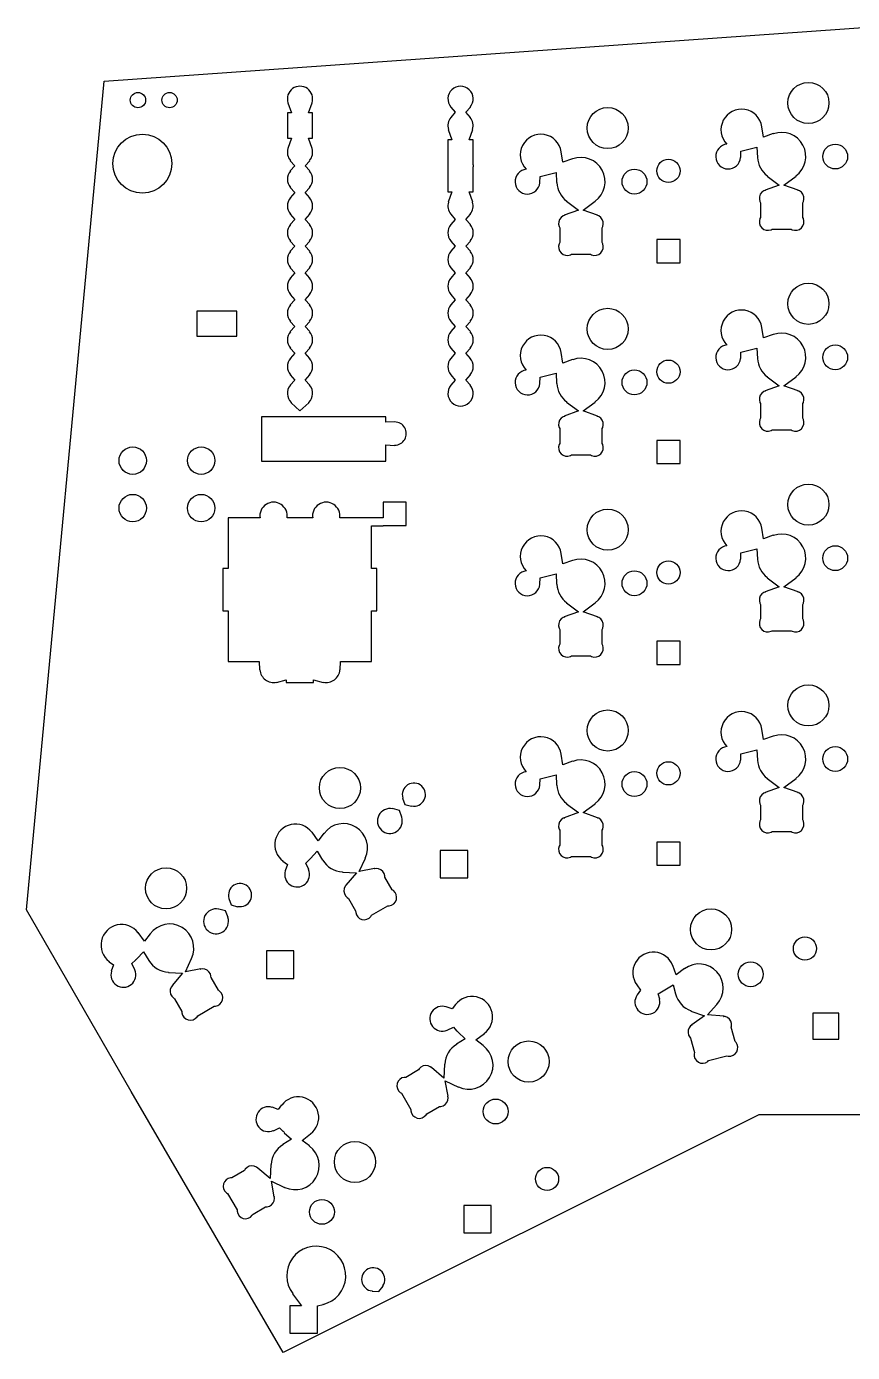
# Model space of a CAD drawing. Header units: millimetres. Extents: x 0 to 163, y 0 to 126.
# Drawn here: x 0 to 78.4, y 0 to 125.8 of the extents above; entities that cross this region are included whole.
import ezdxf

# ---------------------------------------------------------------- set-up
doc = ezdxf.new("R2010")
doc.units = ezdxf.units.MM
doc.layers.add('cut', color=7, linetype='Continuous')

msp = doc.modelspace()

# ---------------------------------------------------------------- linework, layer by layer
at = {"layer": 'cut'}
for p, q in [((7.38, 120.6), (80.78, 125.78)), ((0, 42), (7.38, 120.6)), ((24.81, 118.55), (24.79, 118.54)), ((24.79, 118.54), (25.14, 117.58)), ((26.77, 117.58), (27.12, 118.54)), ((27.12, 118.54), (27.1, 118.55)), ((24.76, 117.58), (24.76, 115.18)), ((25.14, 117.58), (24.76, 117.58)), ((27.16, 117.58), (26.77, 117.58)), ((27.16, 115.18), (27.16, 117.58)), ((40.28, 118.14), (40.27, 118.13)), ((40.27, 118.13), (40.7, 117.65)), ((40.7, 117.65), (40.27, 117.16)), ((40.27, 117.16), (40.28, 117.15)), ((41.69, 117.65), (42.13, 118.13)), ((42.13, 117.16), (41.69, 117.65)), ((42.13, 118.13), (42.11, 118.14)), ((42.11, 117.15), (42.13, 117.16)), ((40.05, 116.01), (40.03, 116)), ((40.03, 116), (40.38, 115.04)), ((42.01, 115.04), (42.36, 116)), ((42.36, 116), (42.34, 116.01)), ((69.81, 116.28), (69.79, 116.28)), ((69.96, 115.29), (69.81, 116.28)), ((24.76, 115.18), (25.14, 115.18)), ((25.14, 115.18), (24.79, 114.21)), ((27.12, 114.21), (26.77, 115.18)), ((26.77, 115.18), (27.16, 115.18)), ((40, 115.04), (40, 112.66)), ((40.38, 115.04), (40, 115.04)), ((42.4, 115.04), (42.01, 115.04)), ((42.4, 112.66), (42.4, 115.04)), ((70.88, 115.62), (69.96, 115.29)), ((70.89, 115.61), (70.88, 115.62)), ((24.79, 114.21), (24.81, 114.2)), ((27.1, 114.2), (27.12, 114.21)), ((50.76, 113.9), (50.74, 113.9)), ((50.91, 112.91), (50.76, 113.9)), ((51.83, 113.24), (50.91, 112.91)), ((51.84, 113.23), (51.83, 113.24)), ((67.77, 113.35), (67.79, 113.35)), ((67.79, 113.35), (67.81, 113.95)), ((67.81, 113.95), (69.32, 114.33)), ((69.32, 114.33), (69.37, 113.35)), ((69.37, 113.35), (69.38, 113.35)), ((25.04, 113.06), (25.03, 113.05)), ((25.03, 113.05), (25.46, 112.57)), ((25.46, 112.57), (25.03, 112.08)), ((25.03, 112.08), (25.04, 112.07)), ((26.45, 112.57), (26.89, 113.05)), ((26.89, 112.08), (26.45, 112.57)), ((26.89, 113.05), (26.87, 113.06)), ((26.87, 112.07), (26.89, 112.08)), ((39.98, 112.66), (39.98, 112.48)), ((40, 112.66), (39.98, 112.66)), ((39.98, 112.48), (40, 112.48)), ((40, 112.48), (40, 110.1)), ((42.42, 112.66), (42.4, 112.66)), ((42.4, 110.1), (42.4, 112.48)), ((42.4, 112.48), (42.42, 112.48)), ((42.42, 112.48), (42.42, 112.66)), ((48.72, 110.97), (48.74, 110.97)), ((48.74, 110.97), (48.76, 111.57)), ((48.76, 111.57), (50.27, 111.95)), ((50.27, 111.95), (50.32, 110.97)), ((50.32, 110.97), (50.33, 110.97)), ((71.45, 110.74), (70.1, 110.27)), ((70.32, 111.6), (70.31, 111.59)), ((70.31, 111.59), (71.45, 110.74)), ((71.9, 110.74), (73.04, 111.59)), ((73.25, 110.27), (71.9, 110.74)), ((73.04, 111.59), (73.03, 111.6)), ((25.04, 110.52), (25.03, 110.51)), ((25.03, 110.51), (25.46, 110.03)), ((25.46, 110.03), (25.03, 109.54)), ((25.03, 109.54), (25.04, 109.53)), ((26.45, 110.03), (26.89, 110.51)), ((26.89, 109.54), (26.45, 110.03)), ((26.89, 110.51), (26.87, 110.52)), ((26.87, 109.53), (26.89, 109.54)), ((40, 110.1), (40.38, 110.1)), ((40.38, 110.1), (40.03, 109.13)), ((42.36, 109.13), (42.01, 110.1)), ((42.01, 110.1), (42.4, 110.1)), ((69.57, 109.64), (69.56, 109.41)), ((69.65, 109.87), (69.57, 109.64)), ((69.79, 110.06), (69.65, 109.87)), ((69.98, 110.2), (69.79, 110.06)), ((70.14, 110.26), (69.98, 110.2)), ((70.1, 110.27), (70.11, 110.26)), ((70.11, 110.26), (70.14, 110.26)), ((73.21, 110.26), (73.24, 110.26)), ((73.37, 110.2), (73.21, 110.26)), ((73.24, 110.26), (73.25, 110.27)), ((73.56, 110.06), (73.37, 110.2)), ((73.7, 109.87), (73.56, 110.06)), ((73.78, 109.64), (73.7, 109.87)), ((73.79, 109.41), (73.78, 109.64)), ((40.03, 109.13), (40.05, 109.12)), ((42.34, 109.12), (42.36, 109.13)), ((52.4, 108.36), (51.05, 107.88)), ((51.27, 109.22), (51.26, 109.21)), ((51.26, 109.21), (52.4, 108.36)), ((52.85, 108.36), (53.99, 109.21)), ((54.2, 107.88), (52.85, 108.36)), ((53.99, 109.21), (53.98, 109.22)), ((69.56, 109.41), (69.61, 109.18)), ((69.61, 109.18), (69.68, 109.07)), ((69.68, 109.07), (69.68, 107.68)), ((73.68, 109.07), (73.74, 109.18)), ((73.68, 107.68), (73.68, 109.07)), ((73.74, 109.18), (73.79, 109.41)), ((25.04, 107.98), (25.03, 107.97)), ((25.03, 107.97), (25.46, 107.49)), ((25.46, 107.49), (25.03, 107)), ((25.03, 107), (25.04, 106.99)), ((26.45, 107.49), (26.89, 107.97)), ((26.89, 107), (26.45, 107.49)), ((26.89, 107.97), (26.87, 107.98)), ((26.87, 106.99), (26.89, 107)), ((40.28, 107.98), (40.27, 107.97)), ((40.27, 107.97), (40.7, 107.49)), ((40.7, 107.49), (40.27, 107)), ((40.27, 107), (40.28, 106.99)), ((41.69, 107.49), (42.13, 107.97)), ((42.13, 107), (41.69, 107.49)), ((42.13, 107.97), (42.11, 107.98)), ((42.11, 106.99), (42.13, 107)), ((50.52, 107.26), (50.51, 107.02)), ((50.51, 107.02), (50.56, 106.8)), ((50.6, 107.49), (50.52, 107.26)), ((50.74, 107.68), (50.6, 107.49)), ((50.93, 107.82), (50.74, 107.68)), ((51.09, 107.88), (50.93, 107.82)), ((51.05, 107.88), (51.06, 107.87)), ((51.06, 107.87), (51.09, 107.88)), ((54.16, 107.88), (54.19, 107.87)), ((54.32, 107.82), (54.16, 107.88)), ((54.19, 107.87), (54.2, 107.88)), ((54.51, 107.68), (54.32, 107.82)), ((54.65, 107.49), (54.51, 107.68)), ((54.73, 107.26), (54.65, 107.49)), ((54.69, 106.8), (54.74, 107.02)), ((54.74, 107.02), (54.73, 107.26)), ((69.61, 107.56), (69.56, 107.34)), ((69.56, 107.34), (69.57, 107.1)), ((69.57, 107.1), (69.65, 106.88)), ((69.68, 107.68), (69.61, 107.56)), ((73.74, 107.56), (73.68, 107.68)), ((73.7, 106.88), (73.78, 107.1)), ((73.79, 107.34), (73.74, 107.56)), ((73.78, 107.1), (73.79, 107.34)), ((50.56, 106.8), (50.63, 106.69)), ((50.63, 106.69), (50.63, 105.29)), ((54.63, 106.69), (54.69, 106.8)), ((54.63, 105.29), (54.63, 106.69)), ((69.65, 106.88), (69.79, 106.68)), ((69.79, 106.68), (69.98, 106.54)), ((69.98, 106.54), (70.2, 106.46)), ((70.2, 106.46), (70.44, 106.45)), ((70.44, 106.45), (70.67, 106.51)), ((70.67, 106.51), (70.78, 106.57)), ((70.78, 106.57), (72.57, 106.57)), ((72.57, 106.57), (72.68, 106.51)), ((72.68, 106.51), (72.91, 106.45)), ((72.91, 106.45), (73.15, 106.46)), ((73.15, 106.46), (73.37, 106.54)), ((73.37, 106.54), (73.56, 106.68)), ((73.56, 106.68), (73.7, 106.88)), ((25.04, 105.44), (25.03, 105.43)), ((25.03, 105.43), (25.46, 104.95)), ((25.46, 104.95), (25.03, 104.46)), ((25.03, 104.46), (25.04, 104.45)), ((26.45, 104.95), (26.89, 105.43)), ((26.89, 104.46), (26.45, 104.95)), ((26.89, 105.43), (26.87, 105.44)), ((26.87, 104.45), (26.89, 104.46)), ((40.28, 105.44), (40.27, 105.43)), ((40.27, 105.43), (40.7, 104.95)), ((40.7, 104.95), (40.27, 104.46)), ((40.27, 104.46), (40.28, 104.45)), ((41.69, 104.95), (42.13, 105.43)), ((42.13, 104.46), (41.69, 104.95)), ((42.13, 105.43), (42.11, 105.44)), ((42.11, 104.45), (42.13, 104.46)), ((50.56, 105.18), (50.51, 104.96)), ((50.51, 104.96), (50.52, 104.72)), ((50.52, 104.72), (50.6, 104.49)), ((50.63, 105.29), (50.56, 105.18)), ((50.6, 104.49), (50.74, 104.3)), ((54.51, 104.3), (54.65, 104.49)), ((54.69, 105.18), (54.63, 105.29)), ((54.65, 104.49), (54.73, 104.72)), ((54.74, 104.96), (54.69, 105.18)), ((54.73, 104.72), (54.74, 104.96)), ((62.03, 105.57), (59.83, 105.57)), ((59.83, 105.57), (59.83, 103.37)), ((62.03, 103.37), (62.03, 105.57)), ((50.74, 104.3), (50.93, 104.16)), ((50.93, 104.16), (51.15, 104.08)), ((51.15, 104.08), (51.39, 104.07)), ((51.39, 104.07), (51.62, 104.13)), ((51.62, 104.13), (51.73, 104.19)), ((51.73, 104.19), (53.52, 104.19)), ((53.52, 104.19), (53.63, 104.13)), ((53.63, 104.13), (53.86, 104.07)), ((53.86, 104.07), (54.1, 104.08)), ((54.1, 104.08), (54.32, 104.16)), ((54.32, 104.16), (54.51, 104.3)), ((59.83, 103.37), (62.03, 103.37)), ((25.04, 102.9), (25.03, 102.89)), ((25.03, 102.89), (25.46, 102.41)), ((25.46, 102.41), (25.03, 101.92)), ((25.03, 101.92), (25.04, 101.91)), ((26.45, 102.41), (26.89, 102.89)), ((26.89, 101.92), (26.45, 102.41)), ((26.89, 102.89), (26.87, 102.9)), ((26.87, 101.91), (26.89, 101.92)), ((40.28, 102.9), (40.27, 102.89)), ((40.27, 102.89), (40.7, 102.41)), ((40.7, 102.41), (40.27, 101.92)), ((40.27, 101.92), (40.28, 101.91)), ((41.69, 102.41), (42.13, 102.89)), ((42.13, 101.92), (41.69, 102.41)), ((42.13, 102.89), (42.11, 102.9)), ((42.11, 101.91), (42.13, 101.92)), ((25.04, 100.36), (25.03, 100.35)), ((25.03, 100.35), (25.46, 99.87)), ((25.46, 99.87), (25.03, 99.38)), ((25.03, 99.38), (25.04, 99.37)), ((26.45, 99.87), (26.89, 100.35)), ((26.89, 99.38), (26.45, 99.87)), ((26.89, 100.35), (26.87, 100.36)), ((26.87, 99.37), (26.89, 99.38)), ((40.28, 100.36), (40.27, 100.35)), ((40.27, 100.35), (40.7, 99.87)), ((40.7, 99.87), (40.27, 99.38)), ((40.27, 99.38), (40.28, 99.37)), ((41.69, 99.87), (42.13, 100.35)), ((42.13, 99.38), (41.69, 99.87)), ((42.13, 100.35), (42.11, 100.36)), ((42.11, 99.37), (42.13, 99.38)), ((17.96, 98.77), (16.18, 98.77)), ((16.18, 98.77), (16.18, 96.42)), ((18.2, 98.79), (17.96, 98.79)), ((17.96, 98.79), (17.96, 98.77)), ((18.2, 98.77), (18.2, 98.79)), ((19.98, 98.77), (18.2, 98.77)), ((19.98, 96.42), (19.98, 98.77)), ((25.04, 97.82), (25.03, 97.81)), ((25.03, 97.81), (25.46, 97.33)), ((25.46, 97.33), (25.03, 96.84)), ((26.45, 97.33), (26.89, 97.81)), ((26.89, 96.84), (26.45, 97.33)), ((26.89, 97.81), (26.87, 97.82)), ((40.28, 97.82), (40.27, 97.81)), ((40.27, 97.81), (40.7, 97.33)), ((40.7, 97.33), (40.27, 96.84)), ((41.69, 97.33), (42.13, 97.81)), ((42.13, 96.84), (41.69, 97.33)), ((42.13, 97.81), (42.11, 97.82)), ((69.81, 97.23), (69.79, 97.23)), ((69.96, 96.24), (69.81, 97.23)), ((16.18, 96.42), (17.96, 96.42)), ((17.96, 96.42), (17.96, 96.4)), ((17.96, 96.4), (18.2, 96.4)), ((18.2, 96.42), (19.98, 96.42)), ((18.2, 96.4), (18.2, 96.42)), ((25.03, 96.84), (25.04, 96.83)), ((26.87, 96.83), (26.89, 96.84)), ((40.27, 96.84), (40.28, 96.83)), ((42.11, 96.83), (42.13, 96.84)), ((70.88, 96.57), (69.96, 96.24)), ((70.89, 96.56), (70.88, 96.57)), ((25.04, 95.28), (25.03, 95.27)), ((25.03, 95.27), (25.46, 94.79)), ((25.46, 94.79), (25.03, 94.3)), ((26.45, 94.79), (26.89, 95.27)), ((26.89, 94.3), (26.45, 94.79)), ((26.89, 95.27), (26.87, 95.28)), ((40.28, 95.28), (40.27, 95.27)), ((40.27, 95.27), (40.7, 94.79)), ((40.7, 94.79), (40.27, 94.3)), ((41.69, 94.79), (42.13, 95.27)), ((42.13, 94.3), (41.69, 94.79)), ((42.13, 95.27), (42.11, 95.28)), ((50.76, 94.85), (50.74, 94.85)), ((50.91, 93.86), (50.76, 94.85)), ((67.79, 94.3), (67.81, 94.9)), ((67.81, 94.9), (69.32, 95.28)), ((69.32, 95.28), (69.37, 94.3)), ((25.03, 94.3), (25.04, 94.29)), ((26.87, 94.29), (26.89, 94.3)), ((40.27, 94.3), (40.28, 94.29)), ((42.11, 94.29), (42.13, 94.3)), ((51.83, 94.19), (50.91, 93.86)), ((51.84, 94.18), (51.83, 94.19)), ((67.77, 94.3), (67.79, 94.3)), ((69.37, 94.3), (69.38, 94.3)), ((25.04, 92.74), (25.03, 92.73)), ((25.03, 92.73), (25.46, 92.25)), ((25.46, 92.25), (25.03, 91.76)), ((26.45, 92.25), (26.89, 92.73)), ((26.89, 91.76), (26.45, 92.25)), ((26.89, 92.73), (26.87, 92.74)), ((40.28, 92.74), (40.27, 92.73)), ((40.27, 92.73), (40.7, 92.25)), ((40.7, 92.25), (40.27, 91.76)), ((41.69, 92.25), (42.13, 92.73)), ((42.13, 91.76), (41.69, 92.25)), ((42.13, 92.73), (42.11, 92.74)), ((48.72, 91.92), (48.74, 91.92)), ((48.74, 91.92), (48.76, 92.52)), ((48.76, 92.52), (50.27, 92.9)), ((50.27, 92.9), (50.32, 91.92)), ((50.32, 91.92), (50.33, 91.92)), ((70.32, 92.55), (70.31, 92.54)), ((70.31, 92.54), (71.45, 91.69)), ((71.9, 91.69), (73.04, 92.54)), ((73.04, 92.54), (73.03, 92.55)), ((25.03, 91.76), (25.04, 91.75)), ((26.87, 91.75), (26.89, 91.76)), ((40.27, 91.76), (40.28, 91.75)), ((42.11, 91.75), (42.13, 91.76)), ((69.57, 90.59), (69.56, 90.36)), ((69.65, 90.82), (69.57, 90.59)), ((69.79, 91.01), (69.65, 90.82)), ((69.98, 91.15), (69.79, 91.01)), ((70.14, 91.21), (69.98, 91.15)), ((71.45, 91.69), (70.1, 91.22)), ((70.1, 91.22), (70.11, 91.21)), ((70.11, 91.21), (70.14, 91.21)), ((73.25, 91.22), (71.9, 91.69)), ((73.21, 91.21), (73.24, 91.21)), ((73.37, 91.15), (73.21, 91.21)), ((73.24, 91.21), (73.25, 91.22)), ((73.56, 91.01), (73.37, 91.15)), ((73.7, 90.82), (73.56, 91.01)), ((73.78, 90.59), (73.7, 90.82)), ((73.79, 90.36), (73.78, 90.59)), ((25.12, 90.11), (25.11, 90.1)), ((25.11, 90.1), (25.96, 89.33)), ((25.96, 89.33), (26.8, 90.1)), ((26.8, 90.1), (26.79, 90.11)), ((52.4, 89.31), (51.05, 88.83)), ((51.27, 90.17), (51.26, 90.16)), ((51.26, 90.16), (52.4, 89.31)), ((52.85, 89.31), (53.99, 90.16)), ((54.2, 88.83), (52.85, 89.31)), ((53.99, 90.16), (53.98, 90.17)), ((69.56, 90.36), (69.61, 90.13)), ((69.61, 90.13), (69.68, 90.02)), ((69.68, 90.02), (69.68, 88.63)), ((73.68, 90.02), (73.74, 90.13)), ((73.68, 88.63), (73.68, 90.02)), ((73.74, 90.13), (73.79, 90.36)), ((22.3, 88.75), (22.3, 84.56)), ((34.11, 88.75), (22.3, 88.75)), ((34.11, 88.25), (34.11, 88.75)), ((34.94, 88.29), (34.11, 88.25)), ((34.94, 88.27), (34.94, 88.29)), ((50.52, 88.21), (50.51, 87.97)), ((50.6, 88.44), (50.52, 88.21)), ((50.74, 88.63), (50.6, 88.44)), ((50.93, 88.77), (50.74, 88.63)), ((51.09, 88.83), (50.93, 88.77)), ((51.05, 88.83), (51.06, 88.82)), ((51.06, 88.82), (51.09, 88.83)), ((54.16, 88.83), (54.19, 88.82)), ((54.32, 88.77), (54.16, 88.83)), ((54.19, 88.82), (54.2, 88.83)), ((54.51, 88.63), (54.32, 88.77)), ((54.65, 88.44), (54.51, 88.63)), ((54.73, 88.21), (54.65, 88.44)), ((54.74, 87.97), (54.73, 88.21)), ((69.61, 88.51), (69.56, 88.29)), ((69.56, 88.29), (69.57, 88.05)), ((69.57, 88.05), (69.65, 87.83)), ((69.68, 88.63), (69.61, 88.51)), ((73.74, 88.51), (73.68, 88.63)), ((73.7, 87.83), (73.78, 88.05)), ((73.79, 88.29), (73.74, 88.51)), ((73.78, 88.05), (73.79, 88.29)), ((50.51, 87.97), (50.56, 87.75)), ((50.56, 87.75), (50.63, 87.64)), ((50.63, 87.64), (50.63, 86.24)), ((54.63, 87.64), (54.69, 87.75)), ((54.63, 86.24), (54.63, 87.64)), ((54.69, 87.75), (54.74, 87.97)), ((69.65, 87.83), (69.79, 87.63)), ((69.79, 87.63), (69.98, 87.49)), ((69.98, 87.49), (70.2, 87.41)), ((70.2, 87.41), (70.44, 87.4)), ((70.44, 87.4), (70.67, 87.46)), ((70.67, 87.46), (70.78, 87.52)), ((70.78, 87.52), (72.57, 87.52)), ((72.57, 87.52), (72.68, 87.46)), ((72.68, 87.46), (72.91, 87.4)), ((72.91, 87.4), (73.15, 87.41)), ((73.15, 87.41), (73.37, 87.49)), ((73.37, 87.49), (73.56, 87.63)), ((73.56, 87.63), (73.7, 87.83)), ((34.11, 84.56), (34.11, 86.09)), ((34.11, 86.09), (34.94, 86.05)), ((34.94, 86.05), (34.94, 86.07)), ((50.56, 86.13), (50.51, 85.91)), ((50.51, 85.91), (50.52, 85.67)), ((50.52, 85.67), (50.6, 85.44)), ((50.63, 86.24), (50.56, 86.13)), ((54.69, 86.13), (54.63, 86.24)), ((54.65, 85.44), (54.73, 85.67)), ((54.74, 85.91), (54.69, 86.13)), ((54.73, 85.67), (54.74, 85.91)), ((62.03, 86.52), (59.83, 86.52)), ((59.83, 86.52), (59.83, 84.32)), ((62.03, 84.32), (62.03, 86.52)), ((22.3, 84.56), (34.11, 84.56)), ((50.6, 85.44), (50.74, 85.25)), ((50.74, 85.25), (50.93, 85.11)), ((50.93, 85.11), (51.15, 85.03)), ((51.15, 85.03), (51.39, 85.02)), ((51.39, 85.02), (51.62, 85.08)), ((51.62, 85.08), (51.73, 85.14)), ((51.73, 85.14), (53.52, 85.14)), ((53.52, 85.14), (53.63, 85.08)), ((53.63, 85.08), (53.86, 85.02)), ((53.86, 85.02), (54.1, 85.03)), ((54.1, 85.03), (54.32, 85.11)), ((54.32, 85.11), (54.51, 85.25)), ((54.51, 85.25), (54.65, 85.44)), ((59.83, 84.32), (62.03, 84.32)), ((36.05, 80.65), (33.85, 80.65)), ((33.85, 80.65), (33.85, 79.18)), ((36.05, 78.45), (36.05, 80.65)), ((22.17, 79.16), (19.15, 79.16)), ((19.15, 79.16), (19.15, 74.36)), ((27.17, 79.16), (24.73, 79.16)), ((32.73, 79.16), (29.73, 79.16)), ((33.85, 79.18), (32.73, 79.18)), ((32.73, 79.18), (32.73, 79.16)), ((32.75, 74.36), (32.75, 78.43)), ((32.75, 78.43), (33.87, 78.43)), ((33.87, 78.43), (33.87, 78.45)), ((33.87, 78.45), (36.05, 78.45)), ((69.81, 78.18), (69.79, 78.18)), ((69.96, 77.19), (69.81, 78.18)), ((70.88, 77.52), (69.96, 77.19)), ((70.89, 77.51), (70.88, 77.52)), ((50.76, 75.8), (50.74, 75.8)), ((50.91, 74.81), (50.76, 75.8)), ((67.79, 75.25), (67.81, 75.85)), ((67.81, 75.85), (69.32, 76.23)), ((69.32, 76.23), (69.37, 75.25)), ((19.15, 74.36), (18.65, 74.36)), ((18.65, 74.36), (18.65, 70.36)), ((33.25, 74.36), (32.75, 74.36)), ((33.25, 70.36), (33.25, 74.36)), ((51.83, 75.14), (50.91, 74.81)), ((51.84, 75.13), (51.83, 75.14)), ((67.77, 75.25), (67.79, 75.25)), ((69.37, 75.25), (69.38, 75.25)), ((48.74, 72.87), (48.76, 73.47)), ((48.76, 73.47), (50.27, 73.85)), ((50.27, 73.85), (50.32, 72.87)), ((70.32, 73.5), (70.31, 73.49)), ((70.31, 73.49), (71.45, 72.64)), ((71.9, 72.64), (73.04, 73.49)), ((73.04, 73.49), (73.03, 73.5)), ((48.72, 72.87), (48.74, 72.87)), ((50.32, 72.87), (50.33, 72.87)), ((69.65, 71.77), (69.57, 71.54)), ((69.79, 71.96), (69.65, 71.77)), ((69.98, 72.1), (69.79, 71.96)), ((70.14, 72.16), (69.98, 72.1)), ((71.45, 72.64), (70.1, 72.17)), ((70.1, 72.17), (70.11, 72.16)), ((70.11, 72.16), (70.14, 72.16)), ((73.25, 72.17), (71.9, 72.64)), ((73.21, 72.16), (73.24, 72.16)), ((73.37, 72.1), (73.21, 72.16)), ((73.24, 72.16), (73.25, 72.17)), ((73.56, 71.96), (73.37, 72.1)), ((73.7, 71.77), (73.56, 71.96)), ((73.78, 71.54), (73.7, 71.77)), ((51.27, 71.12), (51.26, 71.11)), ((51.26, 71.11), (52.4, 70.26)), ((52.85, 70.26), (53.99, 71.11)), ((53.99, 71.11), (53.98, 71.12)), ((69.57, 71.54), (69.56, 71.31)), ((69.56, 71.31), (69.61, 71.08)), ((69.61, 71.08), (69.68, 70.97)), ((69.68, 70.97), (69.68, 69.58)), ((73.68, 70.97), (73.74, 71.08)), ((73.68, 69.58), (73.68, 70.97)), ((73.74, 71.08), (73.79, 71.31)), ((73.79, 71.31), (73.78, 71.54)), ((18.65, 70.36), (19.15, 70.36)), ((19.15, 70.36), (19.15, 65.56)), ((32.75, 70.36), (33.25, 70.36)), ((32.75, 65.56), (32.75, 70.36)), ((50.6, 69.39), (50.52, 69.16)), ((50.74, 69.58), (50.6, 69.39)), ((50.93, 69.72), (50.74, 69.58)), ((51.09, 69.78), (50.93, 69.72)), ((52.4, 70.26), (51.05, 69.78)), ((51.05, 69.78), (51.06, 69.77)), ((51.06, 69.77), (51.09, 69.78)), ((54.2, 69.78), (52.85, 70.26)), ((54.16, 69.78), (54.19, 69.77)), ((54.32, 69.72), (54.16, 69.78)), ((54.19, 69.77), (54.2, 69.78)), ((54.51, 69.58), (54.32, 69.72)), ((54.65, 69.39), (54.51, 69.58)), ((54.73, 69.16), (54.65, 69.39)), ((69.61, 69.46), (69.56, 69.24)), ((69.56, 69.24), (69.57, 69)), ((69.68, 69.58), (69.61, 69.46)), ((73.74, 69.46), (73.68, 69.58)), ((73.79, 69.24), (73.74, 69.46)), ((73.78, 69), (73.79, 69.24)), ((50.52, 69.16), (50.51, 68.92)), ((50.51, 68.92), (50.56, 68.7)), ((50.56, 68.7), (50.63, 68.59)), ((50.63, 68.59), (50.63, 67.19)), ((54.63, 68.59), (54.69, 68.7)), ((54.63, 67.19), (54.63, 68.59)), ((54.69, 68.7), (54.74, 68.92)), ((54.74, 68.92), (54.73, 69.16)), ((69.57, 69), (69.65, 68.78)), ((69.65, 68.78), (69.79, 68.58)), ((69.79, 68.58), (69.98, 68.44)), ((69.98, 68.44), (70.2, 68.36)), ((70.2, 68.36), (70.44, 68.35)), ((70.44, 68.35), (70.67, 68.41)), ((70.67, 68.41), (70.78, 68.47)), ((70.78, 68.47), (72.57, 68.47)), ((72.57, 68.47), (72.68, 68.41)), ((72.68, 68.41), (72.91, 68.35)), ((72.91, 68.35), (73.15, 68.36)), ((73.15, 68.36), (73.37, 68.44)), ((73.37, 68.44), (73.56, 68.58)), ((73.56, 68.58), (73.7, 68.78)), ((73.7, 68.78), (73.78, 69)), ((50.56, 67.08), (50.51, 66.86)), ((50.51, 66.86), (50.52, 66.62)), ((50.63, 67.19), (50.56, 67.08)), ((54.69, 67.08), (54.63, 67.19)), ((54.74, 66.86), (54.69, 67.08)), ((54.73, 66.62), (54.74, 66.86)), ((62.03, 67.47), (59.83, 67.47)), ((59.83, 67.47), (59.83, 65.27)), ((62.03, 65.27), (62.03, 67.47)), ((19.15, 65.56), (22.1, 65.56)), ((22.1, 65.56), (22.13, 64.76)), ((29.77, 64.76), (29.8, 65.56)), ((29.8, 65.56), (32.75, 65.56)), ((50.52, 66.62), (50.6, 66.39)), ((50.6, 66.39), (50.74, 66.2)), ((50.74, 66.2), (50.93, 66.06)), ((50.93, 66.06), (51.15, 65.98)), ((51.15, 65.98), (51.39, 65.97)), ((51.39, 65.97), (51.62, 66.03)), ((51.62, 66.03), (51.73, 66.09)), ((51.73, 66.09), (53.52, 66.09)), ((53.52, 66.09), (53.63, 66.03)), ((53.63, 66.03), (53.86, 65.97)), ((53.86, 65.97), (54.1, 65.98)), ((54.1, 65.98), (54.32, 66.06)), ((54.32, 66.06), (54.51, 66.2)), ((54.51, 66.2), (54.65, 66.39)), ((54.65, 66.39), (54.73, 66.62)), ((22.13, 64.76), (22.15, 64.76)), ((29.75, 64.76), (29.77, 64.76)), ((59.83, 65.27), (62.03, 65.27)), ((23.73, 63.59), (23.74, 63.57)), ((23.74, 63.57), (24.65, 63.8)), ((24.65, 63.8), (24.65, 63.56)), ((24.65, 63.56), (27.25, 63.56)), ((27.25, 63.8), (28.16, 63.57)), ((27.25, 63.56), (27.25, 63.8)), ((28.16, 63.57), (28.17, 63.59)), ((69.81, 59.13), (69.79, 59.13)), ((69.96, 58.14), (69.81, 59.13)), ((70.88, 58.47), (69.96, 58.14)), ((70.89, 58.46), (70.88, 58.47)), ((50.76, 56.75), (50.74, 56.75)), ((50.91, 55.76), (50.76, 56.75)), ((67.79, 56.2), (67.81, 56.8)), ((67.81, 56.8), (69.32, 57.18)), ((69.32, 57.18), (69.37, 56.2)), ((51.83, 56.09), (50.91, 55.76)), ((51.84, 56.08), (51.83, 56.09)), ((67.77, 56.2), (67.79, 56.2)), ((69.37, 56.2), (69.38, 56.2)), ((48.74, 53.82), (48.76, 54.42)), ((48.76, 54.42), (50.27, 54.8)), ((50.27, 54.8), (50.32, 53.82)), ((70.32, 54.45), (70.31, 54.44)), ((70.31, 54.44), (71.45, 53.59)), ((71.9, 53.59), (73.04, 54.44)), ((73.04, 54.44), (73.03, 54.45)), ((48.72, 53.82), (48.74, 53.82)), ((50.32, 53.82), (50.33, 53.82)), ((69.79, 52.91), (69.65, 52.72)), ((69.98, 53.05), (69.79, 52.91)), ((70.14, 53.11), (69.98, 53.05)), ((71.45, 53.59), (70.1, 53.12)), ((70.1, 53.12), (70.11, 53.11)), ((70.11, 53.11), (70.14, 53.11)), ((73.25, 53.12), (71.9, 53.59)), ((73.21, 53.11), (73.24, 53.11)), ((73.37, 53.05), (73.21, 53.11)), ((73.24, 53.11), (73.25, 53.12)), ((73.56, 52.91), (73.37, 53.05)), ((73.7, 52.72), (73.56, 52.91)), ((34.74, 51.59), (34.73, 51.57)), ((35.4, 51.42), (34.74, 51.59)), ((35.72, 52.59), (35.7, 52.58)), ((35.7, 52.58), (35.91, 51.98)), ((35.91, 51.98), (36.54, 51.82)), ((36.54, 51.82), (36.54, 51.84)), ((51.27, 52.07), (51.26, 52.06)), ((51.26, 52.06), (52.4, 51.21)), ((52.85, 51.21), (53.99, 52.06)), ((53.99, 52.06), (53.98, 52.07)), ((69.57, 52.49), (69.56, 52.26)), ((69.56, 52.26), (69.61, 52.03)), ((69.65, 52.72), (69.57, 52.49)), ((69.61, 52.03), (69.68, 51.92)), ((69.68, 51.92), (69.68, 50.53)), ((73.68, 51.92), (73.74, 52.03)), ((73.68, 50.53), (73.68, 51.92)), ((73.78, 52.49), (73.7, 52.72)), ((73.74, 52.03), (73.79, 52.26)), ((73.79, 52.26), (73.78, 52.49)), ((35.63, 50.78), (35.4, 51.42)), ((35.61, 50.78), (35.63, 50.78)), ((50.6, 50.34), (50.52, 50.11)), ((50.74, 50.53), (50.6, 50.34)), ((50.93, 50.67), (50.74, 50.53)), ((51.09, 50.73), (50.93, 50.67)), ((52.4, 51.21), (51.05, 50.73)), ((51.05, 50.73), (51.06, 50.72)), ((51.06, 50.72), (51.09, 50.73)), ((54.2, 50.73), (52.85, 51.21)), ((54.16, 50.73), (54.19, 50.72)), ((54.32, 50.67), (54.16, 50.73)), ((54.19, 50.72), (54.2, 50.73)), ((54.51, 50.53), (54.32, 50.67)), ((54.65, 50.34), (54.51, 50.53)), ((54.73, 50.11), (54.65, 50.34)), ((69.61, 50.41), (69.56, 50.19)), ((69.68, 50.53), (69.61, 50.41)), ((73.74, 50.41), (73.68, 50.53)), ((73.79, 50.19), (73.74, 50.41)), ((27.1, 49.35), (27.08, 49.34)), ((27.7, 48.54), (27.1, 49.35)), ((28.22, 49.25), (27.7, 48.54)), ((28.24, 49.24), (28.22, 49.25)), ((50.52, 50.11), (50.51, 49.87)), ((50.51, 49.87), (50.56, 49.65)), ((50.56, 49.65), (50.63, 49.54)), ((50.63, 49.54), (50.63, 48.14)), ((54.63, 49.54), (54.69, 49.65)), ((54.63, 48.14), (54.63, 49.54)), ((54.69, 49.65), (54.74, 49.87)), ((54.74, 49.87), (54.73, 50.11)), ((69.56, 50.19), (69.57, 49.95)), ((69.57, 49.95), (69.65, 49.73)), ((69.65, 49.73), (69.79, 49.53)), ((69.79, 49.53), (69.98, 49.39)), ((69.98, 49.39), (70.2, 49.31)), ((70.2, 49.31), (70.44, 49.3)), ((70.44, 49.3), (70.67, 49.36)), ((70.67, 49.36), (70.78, 49.42)), ((70.78, 49.42), (72.57, 49.42)), ((72.57, 49.42), (72.68, 49.36)), ((72.68, 49.36), (72.91, 49.3)), ((72.91, 49.3), (73.15, 49.31)), ((73.15, 49.31), (73.37, 49.39)), ((73.37, 49.39), (73.56, 49.53)), ((73.56, 49.53), (73.7, 49.73)), ((73.7, 49.73), (73.78, 49.95)), ((73.78, 49.95), (73.79, 50.19)), ((50.56, 48.03), (50.51, 47.81)), ((50.51, 47.81), (50.52, 47.57)), ((50.63, 48.14), (50.56, 48.03)), ((54.69, 48.03), (54.63, 48.14)), ((54.74, 47.81), (54.69, 48.03)), ((54.73, 47.57), (54.74, 47.81)), ((62.03, 48.42), (59.83, 48.42)), ((59.83, 48.42), (59.83, 46.22)), ((62.03, 46.22), (62.03, 48.42)), ((24.35, 46.61), (24.34, 46.6)), ((24.34, 46.6), (24.76, 46.29)), ((26.5, 46.41), (26.84, 46.72)), ((26.84, 46.72), (26.83, 46.73)), ((26.96, 46.86), (26.97, 46.85)), ((26.97, 46.85), (27.6, 47.54)), ((27.6, 47.54), (28.1, 46.71)), ((28.1, 46.71), (28.11, 46.71)), ((31.58, 45.64), (32.17, 46.88)), ((32.17, 46.88), (32.16, 46.89)), ((41.88, 47.62), (39.28, 47.62)), ((39.28, 47.62), (39.28, 45.01)), ((41.88, 45.01), (41.88, 47.62)), ((50.52, 47.57), (50.6, 47.34)), ((50.6, 47.34), (50.74, 47.15)), ((50.74, 47.15), (50.93, 47.01)), ((50.93, 47.01), (51.15, 46.93)), ((51.15, 46.93), (51.39, 46.92)), ((51.39, 46.92), (51.62, 46.98)), ((51.62, 46.98), (51.73, 47.04)), ((51.73, 47.04), (53.52, 47.04)), ((53.52, 47.04), (53.63, 46.98)), ((53.63, 46.98), (53.86, 46.92)), ((53.86, 46.92), (54.1, 46.93)), ((54.1, 46.93), (54.32, 47.01)), ((54.32, 47.01), (54.51, 47.15)), ((54.51, 47.15), (54.65, 47.34)), ((54.65, 47.34), (54.73, 47.57)), ((24.76, 46.29), (24.55, 45.7)), ((24.55, 45.7), (24.57, 45.7)), ((26.79, 45.81), (26.5, 46.41)), ((26.77, 45.81), (26.79, 45.81)), ((29.99, 45.59), (29.99, 45.57)), ((29.99, 45.57), (31.32, 45.51)), ((31.32, 45.51), (30.32, 44.34)), ((33.04, 45.91), (31.58, 45.64)), ((33.18, 45.91), (33.02, 45.88)), ((33.02, 45.88), (33.05, 45.9)), ((33.05, 45.9), (33.04, 45.91)), ((33.42, 45.89), (33.18, 45.91)), ((33.64, 45.79), (33.42, 45.89)), ((33.82, 45.64), (33.64, 45.79)), ((33.95, 45.44), (33.82, 45.64)), ((34.01, 45.21), (33.95, 45.44)), ((59.83, 46.22), (62.03, 46.22)), ((30.25, 44.22), (30.15, 44)), ((30.36, 44.35), (30.25, 44.22)), ((30.32, 44.34), (30.33, 44.33)), ((30.33, 44.33), (30.36, 44.35)), ((34.01, 45.08), (34.01, 45.21)), ((34.71, 43.88), (34.01, 45.08)), ((39.28, 45.01), (41.88, 45.01)), ((19.22, 43.06), (19.2, 43.06)), ((19.2, 43.06), (19.42, 42.45)), ((30.15, 44), (30.12, 43.76)), ((30.12, 43.76), (30.17, 43.53)), ((30.17, 43.53), (30.28, 43.32)), ((30.28, 43.32), (30.44, 43.15)), ((30.44, 43.15), (30.55, 43.08)), ((30.55, 43.08), (31.24, 41.88)), ((34.82, 43.81), (34.71, 43.88)), ((34.98, 43.65), (34.82, 43.81)), ((35.09, 43.44), (34.98, 43.65)), ((35.01, 42.75), (35.11, 42.96)), ((35.13, 43.2), (35.09, 43.44)), ((35.11, 42.96), (35.13, 43.2)), ((9.95, 24.77), (0, 42)), ((18.24, 42.06), (18.23, 42.05)), ((18.9, 41.9), (18.24, 42.06)), ((19.13, 41.26), (18.9, 41.9)), ((19.42, 42.45), (20.04, 42.29)), ((20.04, 42.29), (20.05, 42.31)), ((31.24, 41.88), (31.25, 41.75)), ((31.25, 41.75), (31.31, 41.53)), ((31.31, 41.53), (31.44, 41.33)), ((32.75, 41.48), (34.3, 42.37)), ((34.3, 42.37), (34.43, 42.38)), ((34.43, 42.38), (34.66, 42.44)), ((34.66, 42.44), (34.86, 42.57)), ((34.86, 42.57), (35.01, 42.75)), ((19.11, 41.25), (19.13, 41.26)), ((31.44, 41.33), (31.62, 41.17)), ((31.62, 41.17), (31.84, 41.08)), ((31.84, 41.08), (32.07, 41.05)), ((32.07, 41.05), (32.31, 41.09)), ((32.31, 41.09), (32.52, 41.2)), ((32.52, 41.2), (32.69, 41.37)), ((32.69, 41.37), (32.75, 41.48)), ((10.6, 39.83), (10.59, 39.82)), ((11.2, 39.01), (10.6, 39.83)), ((11.73, 39.72), (11.2, 39.01)), ((11.74, 39.71), (11.73, 39.72)), ((10.48, 37.33), (11.1, 38.02)), ((11.1, 38.02), (11.6, 37.18)), ((25.38, 38.09), (22.78, 38.09)), ((22.78, 38.09), (22.78, 35.49)), ((25.38, 35.49), (25.38, 38.09)), ((7.86, 37.09), (7.85, 37.07)), ((7.85, 37.07), (8.26, 36.76)), ((8.26, 36.76), (8.05, 36.18)), ((10.01, 36.89), (10.35, 37.2)), ((10.29, 36.29), (10.01, 36.89)), ((10.35, 37.2), (10.33, 37.21)), ((10.46, 37.34), (10.48, 37.33)), ((11.6, 37.18), (11.62, 37.19)), ((15.09, 36.11), (15.67, 37.36)), ((15.67, 37.36), (15.66, 37.36)), ((61.35, 36.7), (61.33, 36.69)), ((61.66, 35.83), (61.35, 36.7)), ((8.05, 36.18), (8.07, 36.17)), ((10.27, 36.28), (10.29, 36.29)), ((13.49, 36.07), (13.49, 36.05)), ((13.49, 36.05), (14.82, 35.98)), ((14.82, 35.98), (13.82, 34.81)), ((16.54, 36.38), (15.09, 36.11)), ((16.69, 36.39), (16.52, 36.36)), ((16.52, 36.36), (16.55, 36.37)), ((16.55, 36.37), (16.54, 36.38)), ((16.92, 36.36), (16.69, 36.39)), ((17.14, 36.27), (16.92, 36.36)), ((17.32, 36.11), (17.14, 36.27)), ((17.45, 35.91), (17.32, 36.11)), ((17.51, 35.69), (17.45, 35.91)), ((17.52, 35.56), (17.51, 35.69)), ((18.21, 34.36), (17.52, 35.56)), ((22.78, 35.49), (25.38, 35.49)), ((62.45, 36.41), (61.66, 35.83)), ((62.46, 36.4), (62.45, 36.41)), ((13.65, 34.47), (13.63, 34.24)), ((13.63, 34.24), (13.67, 34)), ((13.75, 34.69), (13.65, 34.47)), ((13.67, 34), (13.78, 33.79)), ((13.86, 34.82), (13.75, 34.69)), ((13.82, 34.81), (13.83, 34.8)), ((13.83, 34.8), (13.86, 34.82)), ((18.32, 34.29), (18.21, 34.36)), ((18.48, 34.12), (18.32, 34.29)), ((18.59, 33.91), (18.48, 34.12)), ((57.93, 34.87), (57.92, 34.86)), ((57.92, 34.86), (58.28, 34.38)), ((58.28, 34.38), (57.95, 33.93)), ((59.97, 34.02), (61.38, 34.87)), ((60.1, 33.5), (59.97, 34.02)), ((61.38, 34.87), (61.59, 34.02)), ((61.59, 34.02), (61.61, 34.02)), ((13.78, 33.79), (13.94, 33.63)), ((13.94, 33.63), (14.05, 33.56)), ((14.05, 33.56), (14.75, 32.35)), ((16.26, 31.95), (17.81, 32.85)), ((17.81, 32.85), (17.94, 32.85)), ((17.94, 32.85), (18.16, 32.91)), ((18.16, 32.91), (18.36, 33.04)), ((18.36, 33.04), (18.51, 33.22)), ((18.51, 33.22), (18.61, 33.44)), ((18.64, 33.68), (18.59, 33.91)), ((18.61, 33.44), (18.64, 33.68)), ((39.82, 32.8), (39.81, 32.78)), ((40.4, 32.59), (39.82, 32.8)), ((40.71, 33), (40.4, 32.59)), ((40.73, 32.99), (40.71, 33)), ((57.95, 33.93), (57.96, 33.92)), ((60.08, 33.49), (60.1, 33.5)), ((64.65, 32.02), (65.54, 33)), ((65.54, 33), (65.53, 33.02)), ((14.75, 32.35), (14.75, 32.23)), ((14.75, 32.23), (14.81, 32)), ((14.81, 32), (14.94, 31.8)), ((14.94, 31.8), (15.12, 31.65)), ((15.12, 31.65), (15.34, 31.55)), ((15.34, 31.55), (15.58, 31.53)), ((15.58, 31.53), (15.81, 31.57)), ((15.81, 31.57), (16.02, 31.68)), ((16.02, 31.68), (16.19, 31.84)), ((16.19, 31.84), (16.26, 31.95)), ((63.08, 32.4), (63.07, 32.39)), ((63.07, 32.39), (64.37, 31.92)), ((64.37, 31.92), (63.14, 31.08)), ((66.18, 31.9), (64.65, 32.02)), ((66.32, 31.86), (66.15, 31.88)), ((66.15, 31.88), (66.18, 31.88)), ((66.18, 31.88), (66.18, 31.9)), ((66.54, 31.78), (66.32, 31.86)), ((66.72, 31.63), (66.54, 31.78)), ((66.86, 31.43), (66.72, 31.63)), ((77.09, 32.18), (74.64, 32.18)), ((74.64, 32.18), (74.64, 29.73)), ((77.09, 29.73), (77.09, 32.18)), ((39.92, 30.58), (39.93, 30.56)), ((39.93, 30.56), (40.53, 30.85)), ((40.53, 30.85), (40.83, 30.51)), ((40.83, 30.51), (40.85, 30.52)), ((40.98, 30.39), (40.97, 30.37)), ((40.97, 30.37), (41.65, 29.75)), ((42.65, 29.65), (43.46, 30.25)), ((43.46, 30.25), (43.45, 30.27)), ((62.81, 30.58), (62.79, 30.34)), ((62.79, 30.34), (62.84, 30.11)), ((62.89, 30.8), (62.81, 30.58)), ((63.04, 30.99), (62.89, 30.8)), ((63.18, 31.08), (63.04, 30.99)), ((63.14, 31.08), (63.15, 31.07)), ((63.15, 31.07), (63.18, 31.08)), ((66.93, 31.21), (66.86, 31.43)), ((66.9, 30.85), (66.93, 30.97)), ((67.26, 29.5), (66.9, 30.85)), ((66.93, 30.97), (66.93, 31.21)), ((41.65, 29.75), (40.82, 29.25)), ((40.82, 29.25), (40.83, 29.23)), ((43.36, 29.12), (42.65, 29.65)), ((43.35, 29.11), (43.36, 29.12)), ((62.84, 30.11), (62.95, 29.91)), ((62.95, 29.91), (63.04, 29.81)), ((63.04, 29.81), (63.4, 28.47)), ((67.35, 29.41), (67.26, 29.5)), ((67.47, 29.21), (67.35, 29.41)), ((67.52, 28.98), (67.47, 29.21)), ((67.5, 28.74), (67.52, 28.98)), ((74.64, 29.73), (77.09, 29.73)), ((63.4, 28.47), (63.37, 28.34)), ((63.37, 28.34), (63.37, 28.11)), ((63.37, 28.11), (63.45, 27.88)), ((63.45, 27.88), (63.58, 27.69)), ((63.58, 27.69), (63.77, 27.54)), ((64.66, 27.6), (64.75, 27.69)), ((64.75, 27.69), (66.48, 28.15)), ((66.48, 28.15), (66.61, 28.12)), ((66.61, 28.12), (66.84, 28.12)), ((66.84, 28.12), (67.07, 28.2)), ((67.07, 28.2), (67.26, 28.33)), ((67.26, 28.33), (67.41, 28.52)), ((67.41, 28.52), (67.5, 28.74)), ((37.2, 26.8), (35.99, 26.1)), ((37.27, 26.91), (37.2, 26.8)), ((37.43, 27.07), (37.27, 26.91)), ((37.64, 27.18), (37.43, 27.07)), ((37.88, 27.22), (37.64, 27.18)), ((38.11, 27.2), (37.88, 27.22)), ((38.33, 27.1), (38.11, 27.2)), ((38.46, 26.99), (38.33, 27.1)), ((38.45, 27.03), (38.44, 27.02)), ((38.44, 27.02), (38.46, 26.99)), ((39.62, 26.03), (38.45, 27.03)), ((39.69, 27.36), (39.62, 26.03)), ((39.7, 27.36), (39.69, 27.36)), ((63.77, 27.54), (63.99, 27.45)), ((63.99, 27.45), (64.22, 27.43)), ((64.22, 27.43), (64.46, 27.49)), ((64.46, 27.49), (64.66, 27.6)), ((35.19, 25.51), (35.16, 25.27)), ((35.16, 25.27), (35.21, 25.04)), ((35.29, 25.73), (35.19, 25.51)), ((35.44, 25.91), (35.29, 25.73)), ((35.64, 26.04), (35.44, 25.91)), ((35.86, 26.1), (35.64, 26.04)), ((35.99, 26.1), (35.86, 26.1)), ((40.02, 24.31), (39.75, 25.76)), ((39.75, 25.76), (40.99, 25.18)), ((40.99, 25.18), (41, 25.19)), ((24.35, 0), (9.95, 24.77)), ((35.21, 25.04), (35.32, 24.83)), ((35.32, 24.83), (35.48, 24.66)), ((35.48, 24.66), (35.59, 24.6)), ((35.59, 24.6), (36.48, 23.04)), ((39.91, 23.71), (40, 23.93)), ((40.03, 24.17), (40, 24.33)), ((40, 24.33), (40.01, 24.3)), ((40, 23.93), (40.03, 24.17)), ((40.01, 24.3), (40.02, 24.31)), ((23.32, 23.27), (23.31, 23.25)), ((23.9, 23.06), (23.32, 23.27)), ((24.21, 23.48), (23.9, 23.06)), ((24.23, 23.47), (24.21, 23.48)), ((36.48, 23.04), (36.49, 22.92)), ((36.49, 22.92), (36.55, 22.69)), ((36.55, 22.69), (36.68, 22.49)), ((37.99, 22.64), (39.2, 23.34)), ((39.2, 23.34), (39.33, 23.34)), ((39.33, 23.34), (39.55, 23.4)), ((39.55, 23.4), (39.75, 23.53)), ((39.75, 23.53), (39.91, 23.71)), ((69.5, 22.54), (24.35, 0)), ((36.68, 22.49), (36.86, 22.34)), ((36.86, 22.34), (37.08, 22.24)), ((37.08, 22.24), (37.31, 22.21)), ((37.31, 22.21), (37.55, 22.26)), ((37.55, 22.26), (37.76, 22.37)), ((37.76, 22.37), (37.93, 22.53)), ((37.93, 22.53), (37.99, 22.64)), ((157.82, 22.54), (69.5, 22.54)), ((23.42, 21.05), (23.43, 21.04)), ((23.43, 21.04), (24.03, 21.32)), ((24.03, 21.32), (24.34, 20.98)), ((25.16, 20.22), (24.32, 19.72)), ((24.34, 20.98), (24.35, 20.99)), ((24.48, 20.86), (24.47, 20.85)), ((24.47, 20.85), (25.16, 20.22)), ((26.16, 20.12), (26.97, 20.73)), ((26.97, 20.73), (26.96, 20.74)), ((24.32, 19.72), (24.33, 19.71)), ((26.86, 19.6), (26.16, 20.12)), ((26.85, 19.58), (26.86, 19.6)), ((21.14, 17.66), (20.93, 17.55)), ((21.38, 17.7), (21.14, 17.66)), ((21.62, 17.67), (21.38, 17.7)), ((21.83, 17.58), (21.62, 17.67)), ((23.19, 17.83), (23.12, 16.5)), ((23.21, 17.83), (23.19, 17.83)), ((18.94, 16.38), (18.79, 16.2)), ((19.14, 16.51), (18.94, 16.38)), ((19.37, 16.58), (19.14, 16.51)), ((19.5, 16.58), (19.37, 16.58)), ((20.7, 17.27), (19.5, 16.58)), ((20.77, 17.38), (20.7, 17.27)), ((20.93, 17.55), (20.77, 17.38)), ((21.96, 17.47), (21.83, 17.58)), ((21.95, 17.5), (21.96, 17.47)), ((21.95, 17.5), (21.95, 17.5)), ((23.12, 16.5), (21.95, 17.5)), ((18.69, 15.99), (18.67, 15.75)), ((18.67, 15.75), (18.71, 15.51)), ((18.79, 16.2), (18.69, 15.99)), ((18.71, 15.51), (18.82, 15.3)), ((18.82, 15.3), (18.98, 15.14)), ((18.98, 15.14), (19.09, 15.07)), ((23.52, 14.78), (23.25, 16.24)), ((23.25, 16.24), (24.5, 15.65)), ((24.5, 15.65), (24.51, 15.67)), ((19.09, 15.07), (19.99, 13.52)), ((22.83, 13.81), (23.05, 13.88)), ((23.05, 13.88), (23.25, 14)), ((23.25, 14), (23.41, 14.19)), ((23.41, 14.19), (23.5, 14.4)), ((23.53, 14.64), (23.5, 14.81)), ((23.5, 14.81), (23.51, 14.78)), ((23.5, 14.4), (23.53, 14.64)), ((23.51, 14.78), (23.52, 14.78)), ((44.11, 13.95), (41.51, 13.95)), ((41.51, 13.95), (41.51, 11.35)), ((44.11, 11.35), (44.11, 13.95)), ((19.99, 13.52), (19.99, 13.39)), ((19.99, 13.39), (20.05, 13.17)), ((20.05, 13.17), (20.18, 12.97)), ((20.18, 12.97), (20.36, 12.81)), ((20.36, 12.81), (20.58, 12.72)), ((20.58, 12.72), (20.82, 12.69)), ((20.82, 12.69), (21.05, 12.73)), ((21.05, 12.73), (21.26, 12.84)), ((21.26, 12.84), (21.43, 13.01)), ((21.43, 13.01), (21.5, 13.11)), ((21.5, 13.11), (22.7, 13.81)), ((22.7, 13.81), (22.83, 13.81)), ((41.51, 11.35), (44.11, 11.35)), ((33.45, 5.79), (33.84, 6.3)), ((33.84, 6.3), (33.82, 6.31)), ((25.27, 5.58), (25.26, 5.57)), ((25.26, 5.57), (26.11, 4.42)), ((32.81, 5.84), (32.81, 5.82)), ((32.81, 5.82), (33.45, 5.79)), ((26.11, 4.42), (25.01, 4.42)), ((25.01, 4.42), (25.01, 1.82)), ((27.61, 1.82), (27.61, 4.41)), ((27.61, 4.41), (27.63, 4.41)), ((27.63, 4.41), (28.15, 4.54)), ((28.15, 4.54), (28.14, 4.56)), ((25.01, 1.82), (27.61, 1.82))]:
    msp.add_line(p, q, dxfattribs=at)
for centre, radius in [((10.58, 118.8), 0.725), ((13.58, 118.8), 0.725), ((74.22, 118.53), 1.95), ((55.17, 116.15), 1.95), ((11, 112.78), 2.8), ((76.76, 113.45), 1.18), ((57.71, 111.07), 1.18), ((60.93, 112.09), 1.1), ((74.22, 99.48), 1.95), ((55.17, 97.1), 1.95), ((76.76, 94.4), 1.18), ((57.71, 92.02), 1.18), ((60.93, 93.04), 1.1), ((10.08, 84.6), 1.3), ((16.58, 84.6), 1.3), ((74.22, 80.43), 1.95), ((10.08, 80.1), 1.3), ((16.58, 80.1), 1.3), ((55.17, 78.05), 1.95), ((76.76, 75.35), 1.18), ((60.93, 73.99), 1.1), ((57.71, 72.97), 1.18), ((74.22, 61.38), 1.95), ((55.17, 59), 1.95), ((76.76, 56.3), 1.18), ((29.75, 53.55), 1.95), ((60.93, 54.94), 1.1), ((57.71, 53.92), 1.18), ((13.25, 44.03), 1.95), ((64.98, 40.13), 1.95), ((73.89, 38.32), 1.1), ((68.74, 35.88), 1.18), ((47.66, 27.6), 1.95), ((44.53, 22.86), 1.18), ((31.17, 18.07), 1.95), ((49.41, 16.46), 1.1), ((28.04, 13.34), 1.18)]:
    msp.add_circle(centre, radius, dxfattribs=at)
for centre, radius, start, end in [((25.96, 118.92), 1.2, -17.7198, 197.7198), ((41.2, 118.92), 1.2, -40.2198, 220.2198), ((41.2, 116.38), 1.2, 139.7802, 197.7198), ((41.2, 116.38), 1.2, 342.2802, 400.2198), ((67.87, 115.99), 1.95, 8.5645, 224.6671), ((71.68, 113.45), 2.29, -53.7515, 110.0015), ((48.82, 113.61), 1.95, 8.5645, 224.6671), ((66.6, 113.45), 1.18, 95.7071, 355.1179), ((25.96, 113.84), 1.2, 162.2802, 220.2198), ((25.96, 113.84), 1.2, 319.7802, 377.7198), ((52.63, 111.07), 2.29, -53.7515, 110.0015), ((71.68, 113.45), 2.29, -177.5015, -126.2485), ((25.96, 111.3), 1.2, 139.7802, 220.2198), ((25.96, 111.3), 1.2, 319.7802, 400.2198), ((47.55, 111.07), 1.18, 95.7071, 355.1179), ((52.63, 111.07), 2.29, -177.5015, -126.2485), ((25.96, 108.76), 1.2, 139.7802, 220.2198), ((25.96, 108.76), 1.2, 319.7802, 400.2198), ((41.2, 108.76), 1.2, 162.2802, 220.2198), ((41.2, 108.76), 1.2, 319.7802, 377.7198), ((25.96, 106.22), 1.2, 139.7802, 220.2198), ((25.96, 106.22), 1.2, 319.7802, 400.2198), ((41.2, 106.22), 1.2, 139.7802, 220.2198), ((41.2, 106.22), 1.2, 319.7802, 400.2198), ((25.96, 103.68), 1.2, 139.7802, 220.2198), ((25.96, 103.68), 1.2, 319.7802, 400.2198), ((41.2, 103.68), 1.2, 139.7802, 220.2198), ((41.2, 103.68), 1.2, 319.7802, 400.2198), ((25.96, 101.14), 1.2, 139.7802, 220.2198), ((25.96, 101.14), 1.2, 319.7802, 400.2198), ((41.2, 101.14), 1.2, 139.7802, 220.2198), ((41.2, 101.14), 1.2, 319.7802, 400.2198), ((25.96, 98.6), 1.2, 139.7802, 220.2198), ((25.96, 98.6), 1.2, 319.7802, 400.2198), ((41.2, 98.6), 1.2, 139.7802, 220.2198), ((41.2, 98.6), 1.2, 319.7802, 400.2198), ((67.87, 96.94), 1.95, 8.5645, 224.6671), ((25.96, 96.06), 1.2, 139.7802, 220.2198), ((25.96, 96.06), 1.2, 319.7802, 400.2198), ((41.2, 96.06), 1.2, 139.7802, 220.2198), ((41.2, 96.06), 1.2, 319.7802, 400.2198), ((48.82, 94.56), 1.95, 8.5645, 224.6671), ((71.68, 94.4), 2.29, -53.7515, 110.0015), ((66.6, 94.4), 1.18, 95.7071, 355.1179), ((25.96, 93.52), 1.2, 139.7802, 220.2198), ((25.96, 93.52), 1.2, 319.7802, 400.2198), ((41.2, 93.52), 1.2, 139.7802, 220.2198), ((41.2, 93.52), 1.2, 319.7802, 400.2198), ((47.55, 92.02), 1.18, 95.7071, 355.1179), ((52.63, 92.02), 2.29, -53.7515, 110.0015), ((71.68, 94.4), 2.29, -177.5015, -126.2485), ((52.63, 92.02), 2.29, -177.5015, -126.2485), ((25.96, 90.98), 1.2, 139.7802, 225.8448), ((25.96, 90.98), 1.2, 314.1552, 400.2198), ((41.2, 90.98), 1.2, 139.7802, 400.2198), ((34.95, 87.17), 1.1, -90.4091, 90.4091), ((23.45, 79.36), 1.3, -8.8499, 188.8499), ((28.45, 79.36), 1.3, -8.8499, 188.8499), ((67.87, 77.89), 1.95, 8.5645, 224.6671), ((48.82, 75.51), 1.95, 8.5645, 224.6671), ((71.68, 75.35), 2.29, -53.7515, 110.0015), ((66.6, 75.35), 1.18, 95.7071, 355.1179), ((52.63, 72.97), 2.29, -53.7515, 110.0015), ((71.68, 75.35), 2.29, -177.5015, -126.2485), ((47.55, 72.97), 1.18, 95.7071, 355.1179), ((52.63, 72.97), 2.29, -177.5015, -126.2485), ((23.45, 64.86), 1.3, 184.4117, 282.4633), ((28.45, 64.86), 1.3, -102.4633, -4.4117), ((67.87, 58.84), 1.95, 8.5645, 224.6671), ((48.82, 56.46), 1.95, 8.5645, 224.6671), ((71.68, 56.3), 2.29, -53.7515, 110.0015), ((66.6, 56.3), 1.18, 95.7071, 355.1179), ((52.63, 53.92), 2.29, -53.7515, 110.0015), ((71.68, 56.3), 2.29, -177.5015, -126.2485), ((47.55, 53.92), 1.18, 95.7071, 355.1179), ((36.77, 52.92), 1.1, -101.6591, 197.2841), ((52.63, 53.92), 2.29, -177.5015, -126.2485), ((34.49, 50.42), 1.18, 78.0071, 377.6179), ((25.52, 48.18), 1.95, 36.6895, 233.3105), ((30.09, 47.88), 2.29, -25.6265, 143.7515), ((25.52, 48.18), 1.95, -47.6855, -42.3145), ((30.09, 47.88), 2.29, -149.3765, -92.4985), ((25.69, 45.34), 1.18, 162.3821, 383.2429), ((20.27, 43.39), 1.1, -101.6591, 197.2841), ((17.99, 40.9), 1.18, 78.0071, 377.6179), ((9.02, 38.65), 1.95, 36.6895, 233.3105), ((13.59, 38.36), 2.29, -25.6265, 143.7515), ((59.5, 36.03), 1.95, 19.8145, 216.4355), ((9.02, 38.65), 1.95, -47.6855, -42.3145), ((13.59, 38.36), 2.29, -149.3765, -92.4985), ((63.84, 34.57), 2.29, -42.5015, 126.8765), ((9.19, 35.82), 1.18, 162.3821, 383.2429), ((63.84, 34.57), 2.29, -166.2515, -109.3735), ((39.46, 31.66), 1.18, 72.3821, 293.2429), ((42.29, 31.83), 1.95, -53.3105, 143.3105), ((58.93, 33.25), 1.18, 145.5071, 371.9929), ((42.29, 31.83), 1.95, -137.6855, -132.3145), ((41.99, 27.26), 2.29, 120.6235, 177.5015), ((41.99, 27.26), 2.29, 244.3735, 413.7515), ((25.79, 22.3), 1.95, -53.3105, 143.3105), ((22.96, 22.13), 1.18, 72.3821, 293.2429), ((25.79, 22.3), 1.95, -137.6855, -132.3145), ((25.5, 17.73), 2.29, 120.6235, 177.5015), ((25.5, 17.73), 2.29, 244.3735, 413.7515), ((27.5, 7.28), 2.8, -76.7033, 217.3283), ((32.91, 6.93), 1.1, -34.1591, 264.7841)]:
    msp.add_arc(centre, radius, start, end, dxfattribs=at)

doc.saveas('drawing.dxf')
